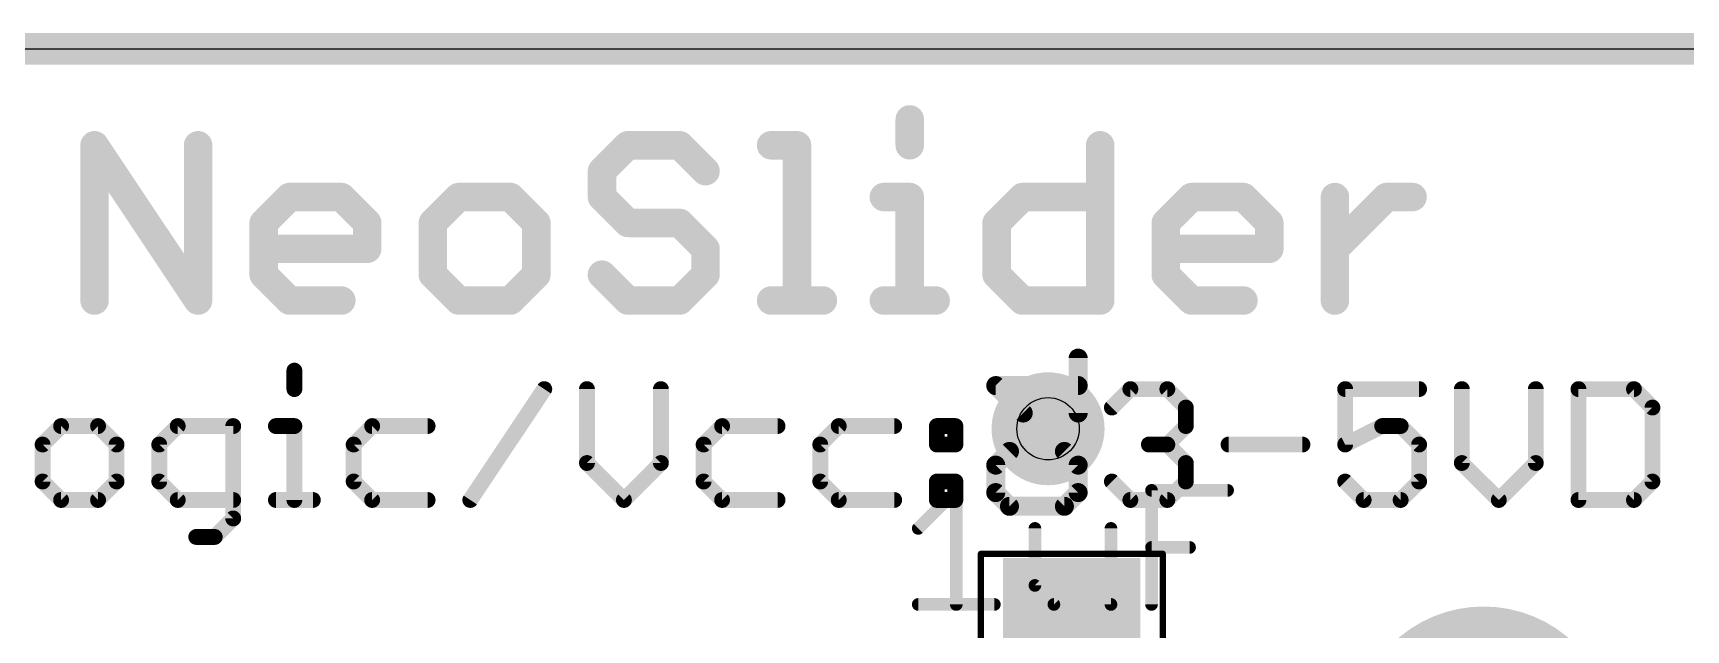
# Model space of a CAD drawing. Extents: x -44.9 to 38.2, y -10.9 to 10.9.
# Drawn here: x -35.32 to -22.06, y 6.13 to 10.92 of the extents above; entities that cross this region are included whole.
import ezdxf

# ---------------------------------------------------------------- set-up
doc = ezdxf.new("R2010")
doc.units = 0
for name, color, linetype in [('1', 12, 'CONTINUOUS'), ('16', 5, 'CONTINUOUS'), ('18', 110, 'CONTINUOUS'), ('20', 53, 'CONTINUOUS'), ('21', 40, 'CONTINUOUS'), ('25', 253, 'CONTINUOUS'), ('27', 4, 'CONTINUOUS'), ('29', 253, 'CONTINUOUS'), ('31', 253, 'CONTINUOUS'), ('39', 12, 'CONTINUOUS'), ('44', 253, 'CONTINUOUS')]:
    doc.layers.add(name, color=color, linetype=linetype)

# ---------------------------------------------------------------- blocks, each defined once
blk = doc.blocks.new('RECT')
blk.add_solid([(-0.5, -0.5), (0.5, -0.5), (-0.5, 0.5), (0.5, 0.5)])
blk = doc.blocks.new('ROUNDV')
at = {"const_width": 0.5}
blk.add_lwpolyline([(0, -0.25, 1), (0, 0.25, 1), (0, -0.25)], format="xyb", dxfattribs=at)

msp = doc.modelspace()

# ---------------------------------------------------------------- linework, layer by layer
at = {"layer": '1', "const_width": 0.254}
msp.add_lwpolyline([(-38.1, 10.795), (38.1, 10.795)], dxfattribs=at)
at = {"layer": '16', "const_width": 0.254}
msp.add_lwpolyline([(-38.1, 10.795), (38.1, 10.795)], dxfattribs=at)
at = {"layer": '20'}
msp.add_line((-35.56, 10.795), (35.56, 10.795), dxfattribs=at)
at = {"layer": '21'}
for points, const_width in [([(-28.2873, 10.229), (-28.2873, 10.0214)], 0.2286), ([(-34.8253, 8.7757), (-34.8253, 10.0214)], 0.2286), ([(-34.8253, 10.0214), (-33.9948, 8.7757)], 0.2286), ([(-33.9948, 8.7757), (-33.9948, 10.0214)], 0.2286), ([(-30.5481, 10.0214), (-30.7557, 9.8138)], 0.2286), ([(-30.1329, 10.0214), (-30.5481, 10.0214)], 0.2286), ([(-29.9253, 9.8138), (-30.1329, 10.0214)], 0.2286), ([(-29.3992, 10.0214), (-29.1916, 10.0214)], 0.2286), ([(-29.1916, 10.0214), (-29.1916, 8.7757)], 0.2286), ([(-26.7601, 10.0214), (-26.7601, 8.7757)], 0.2286), ([(-30.7557, 9.8138), (-30.7557, 9.6061)], 0.2286), ([(-33.4688, 9.3985), (-33.2611, 9.6061)], 0.2286), ([(-33.2611, 9.6061), (-32.8459, 9.6061)], 0.2286), ([(-32.8459, 9.6061), (-32.6383, 9.3985)], 0.2286), ([(-31.9046, 9.6061), (-32.1122, 9.3985)], 0.2286), ([(-31.4894, 9.6061), (-31.9046, 9.6061)], 0.2286), ([(-31.2818, 9.3985), (-31.4894, 9.6061)], 0.2286), ([(-30.7557, 9.6061), (-30.5481, 9.3985)], 0.2286), ([(-28.4949, 9.6061), (-28.2873, 9.6061)], 0.2286), ([(-28.2873, 9.6061), (-28.2873, 8.7757)], 0.2286), ([(-27.5906, 9.3985), (-27.383, 9.6061)], 0.2286), ([(-27.383, 9.6061), (-26.7601, 9.6061)], 0.2286), ([(-26.2341, 9.3985), (-26.0265, 9.6061)], 0.2286), ([(-26.0265, 9.6061), (-25.6112, 9.6061)], 0.2286), ([(-25.6112, 9.6061), (-25.4036, 9.3985)], 0.2286), ([(-24.8776, 8.7757), (-24.8776, 9.6061)], 0.2286), ([(-24.8776, 9.1909), (-24.4623, 9.6061)], 0.2286), ([(-24.4623, 9.6061), (-24.2547, 9.6061)], 0.2286), ([(-33.4688, 8.9833), (-33.4688, 9.3985)], 0.2286), ([(-32.6383, 9.3985), (-32.6383, 9.1909)], 0.2286), ([(-32.1122, 9.3985), (-32.1122, 8.9833)], 0.2286), ([(-31.2818, 8.9833), (-31.2818, 9.3985)], 0.2286), ([(-30.5481, 9.3985), (-30.1329, 9.3985)], 0.2286), ([(-30.1329, 9.3985), (-29.9253, 9.1909)], 0.2286), ([(-27.5906, 8.9833), (-27.5906, 9.3985)], 0.2286), ([(-26.2341, 8.9833), (-26.2341, 9.3985)], 0.2286), ([(-25.4036, 9.3985), (-25.4036, 9.1909)], 0.2286), ([(-32.6383, 9.1909), (-33.4688, 9.1909)], 0.2286), ([(-29.9253, 9.1909), (-29.9253, 8.9833)], 0.2286), ([(-25.4036, 9.1909), (-26.2341, 9.1909)], 0.2286), ([(-33.2611, 8.7757), (-33.4688, 8.9833)], 0.2286), ([(-32.1122, 8.9833), (-31.9046, 8.7757)], 0.2286), ([(-31.4894, 8.7757), (-31.2818, 8.9833)], 0.2286), ([(-30.5481, 8.7757), (-30.7557, 8.9833)], 0.2286), ([(-29.9253, 8.9833), (-30.1329, 8.7757)], 0.2286), ([(-27.383, 8.7757), (-27.5906, 8.9833)], 0.2286), ([(-26.0265, 8.7757), (-26.2341, 8.9833)], 0.2286), ([(-32.8459, 8.7757), (-33.2611, 8.7757)], 0.2286), ([(-31.9046, 8.7757), (-31.4894, 8.7757)], 0.2286), ([(-30.1329, 8.7757), (-30.5481, 8.7757)], 0.2286), ([(-29.3992, 8.7757), (-28.984, 8.7757)], 0.2286), ([(-28.4949, 8.7757), (-28.0797, 8.7757)], 0.2286), ([(-26.7601, 8.7757), (-27.383, 8.7757)], 0.2286), ([(-25.6112, 8.7757), (-26.0265, 8.7757)], 0.2286), ([(-33.2225, 8.2136), (-33.2225, 8.0653)], 0.127), ([(-31.8116, 7.1755), (-31.2184, 8.0653)], 0.127), ([(-30.8761, 8.0653), (-30.8761, 7.4721)], 0.127), ([(-30.2829, 7.4721), (-30.2829, 8.0653)], 0.127), ([(-26.6663, 7.917), (-26.518, 8.0653)], 0.127), ([(-26.518, 8.0653), (-26.2214, 8.0653)], 0.127), ([(-26.2214, 8.0653), (-26.0731, 7.917)], 0.127), ([(-24.202, 8.0653), (-24.7952, 8.0653)], 0.127), ([(-24.7952, 8.0653), (-24.7952, 7.6204)], 0.127), ([(-23.8597, 8.0653), (-23.8597, 7.4721)], 0.127), ([(-23.2665, 7.4721), (-23.2665, 8.0653)], 0.127), ([(-22.9242, 8.0653), (-22.9242, 7.1755)], 0.127), ([(-22.4793, 8.0653), (-22.9242, 8.0653)], 0.127), ([(-22.331, 7.917), (-22.4793, 8.0653)], 0.127), ([(-26.0731, 7.917), (-26.0731, 7.7687)], 0.127), ([(-22.331, 7.3238), (-22.331, 7.917)], 0.127), ([(-35.0935, 7.7687), (-35.2418, 7.6204)], 0.127), ([(-34.797, 7.7687), (-35.0935, 7.7687)], 0.127), ([(-34.6487, 7.6204), (-34.797, 7.7687)], 0.127), ([(-34.158, 7.7687), (-34.3063, 7.6204)], 0.127), ([(-33.7131, 7.7687), (-34.158, 7.7687)], 0.127), ([(-33.7131, 7.0272), (-33.7131, 7.7687)], 0.127), ([(-33.3708, 7.7687), (-33.2225, 7.7687)], 0.127), ([(-33.2225, 7.7687), (-33.2225, 7.1755)], 0.127), ([(-32.5988, 7.7687), (-32.7471, 7.6204)], 0.127), ([(-32.154, 7.7687), (-32.5988, 7.7687)], 0.127), ([(-29.7923, 7.7687), (-29.9406, 7.6204)], 0.127), ([(-29.3474, 7.7687), (-29.7923, 7.7687)], 0.127), ([(-28.8568, 7.7687), (-29.005, 7.6204)], 0.127), ([(-28.4119, 7.7687), (-28.8568, 7.7687)], 0.127), ([(-28.0695, 7.7687), (-27.9212, 7.7687)], 0.127), ([(-28.0695, 7.6204), (-28.0695, 7.7687)], 0.127), ([(-27.9212, 7.7687), (-27.9212, 7.6204)], 0.127), ([(-26.0731, 7.7687), (-26.2214, 7.6204)], 0.127), ([(-24.7952, 7.6204), (-24.4986, 7.7687)], 0.127), ([(-24.4986, 7.7687), (-24.3503, 7.7687)], 0.127), ([(-24.3503, 7.7687), (-24.202, 7.6204)], 0.127), ([(-35.2418, 7.6204), (-35.2418, 7.3238)], 0.127), ([(-34.6487, 7.3238), (-34.6487, 7.6204)], 0.127), ([(-34.3063, 7.6204), (-34.3063, 7.3238)], 0.127), ([(-32.7471, 7.6204), (-32.7471, 7.3238)], 0.127), ([(-29.9406, 7.6204), (-29.9406, 7.3238)], 0.127), ([(-29.005, 7.6204), (-29.005, 7.3238)], 0.127), ([(-27.9212, 7.6204), (-28.0695, 7.6204)], 0.127), ([(-26.2214, 7.6204), (-26.3697, 7.6204)], 0.127), ([(-26.2214, 7.6204), (-26.0731, 7.4721)], 0.127), ([(-25.7307, 7.6204), (-25.1376, 7.6204)], 0.127), ([(-24.202, 7.6204), (-24.202, 7.3238)], 0.127), ([(-30.8761, 7.4721), (-30.5795, 7.1755)], 0.127), ([(-30.5795, 7.1755), (-30.2829, 7.4721)], 0.127), ([(-26.0731, 7.4721), (-26.0731, 7.3238)], 0.127), ([(-23.8597, 7.4721), (-23.5631, 7.1755)], 0.127), ([(-23.5631, 7.1755), (-23.2665, 7.4721)], 0.127), ([(-35.2418, 7.3238), (-35.0935, 7.1755)], 0.127), ([(-34.797, 7.1755), (-34.6487, 7.3238)], 0.127), ([(-34.3063, 7.3238), (-34.158, 7.1755)], 0.127), ([(-32.7471, 7.3238), (-32.5988, 7.1755)], 0.127), ([(-29.9406, 7.3238), (-29.7923, 7.1755)], 0.127), ([(-29.005, 7.3238), (-28.8568, 7.1755)], 0.127), ([(-28.0695, 7.3238), (-27.9212, 7.3238)], 0.127), ([(-28.0695, 7.1755), (-28.0695, 7.3238)], 0.127), ([(-27.9212, 7.3238), (-27.9212, 7.1755)], 0.127), ([(-26.518, 7.1755), (-26.6663, 7.3238)], 0.127), ([(-26.0731, 7.3238), (-26.2214, 7.1755)], 0.127), ([(-24.6469, 7.1755), (-24.7952, 7.3238)], 0.127), ([(-24.202, 7.3238), (-24.3503, 7.1755)], 0.127), ([(-22.4793, 7.1755), (-22.331, 7.3238)], 0.127), ([(-35.0935, 7.1755), (-34.797, 7.1755)], 0.127), ([(-34.158, 7.1755), (-33.7131, 7.1755)], 0.127), ([(-33.3708, 7.1755), (-33.0742, 7.1755)], 0.127), ([(-32.5988, 7.1755), (-32.154, 7.1755)], 0.127), ([(-29.7923, 7.1755), (-29.3474, 7.1755)], 0.127), ([(-28.8568, 7.1755), (-28.4119, 7.1755)], 0.127), ([(-27.9212, 7.1755), (-28.0695, 7.1755)], 0.127), ([(-26.2214, 7.1755), (-26.518, 7.1755)], 0.127), ([(-24.3503, 7.1755), (-24.6469, 7.1755)], 0.127), ([(-22.9242, 7.1755), (-22.4793, 7.1755)], 0.127), ([(-33.8614, 6.8789), (-33.7131, 7.0272)], 0.127), ([(-34.0097, 6.8789), (-33.8614, 6.8789)], 0.127)]:
    msp.add_lwpolyline(points, dxfattribs=dict(at, const_width=const_width))
for points, const_width in [([(-28.2301, 10.229, 1), (-28.3444, 10.229)], 0.1143), ([(-34.7681, 10.0214, 1), (-34.8824, 10.0214)], 0.1143), ([(-34.7777, 10.0531, 1), (-34.8728, 9.9897)], 0.1143), ([(-33.9377, 10.0214, 1), (-34.052, 10.0214)], 0.1143), ([(-30.5481, 10.0785, 1), (-30.5481, 9.9642)], 0.1143), ([(-30.5077, 9.981, 1), (-30.5885, 10.0618)], 0.1143), ([(-30.0925, 10.0618, 1), (-30.1733, 9.981)], 0.1143), ([(-30.1329, 9.9642, 1), (-30.1329, 10.0785)], 0.1143), ([(-29.3992, 10.0785, 1), (-29.3992, 9.9642)], 0.1143), ([(-29.1345, 10.0214, 1), (-29.2488, 10.0214)], 0.1143), ([(-29.1916, 9.9642, 1), (-29.1916, 10.0785)], 0.1143), ([(-28.3444, 10.0214, 1), (-28.2301, 10.0214)], 0.1143), ([(-26.703, 10.0214, 1), (-26.8173, 10.0214)], 0.1143), ([(-30.7962, 9.8542, 1), (-30.7153, 9.7733)], 0.1143), ([(-30.6986, 9.8138, 1), (-30.8129, 9.8138)], 0.1143), ([(-29.9657, 9.7733, 1), (-29.8849, 9.8542)], 0.1143), ([(-33.2611, 9.6633, 1), (-33.2611, 9.549)], 0.1143), ([(-33.2207, 9.5657, 1), (-33.3016, 9.6466)], 0.1143), ([(-32.8055, 9.6466, 1), (-32.8863, 9.5657)], 0.1143), ([(-32.8459, 9.549, 1), (-32.8459, 9.6633)], 0.1143), ([(-31.9046, 9.6633, 1), (-31.9046, 9.549)], 0.1143), ([(-31.8642, 9.5657, 1), (-31.945, 9.6466)], 0.1143), ([(-31.449, 9.6466, 1), (-31.5298, 9.5657)], 0.1143), ([(-31.4894, 9.549, 1), (-31.4894, 9.6633)], 0.1143), ([(-30.7153, 9.6466, 1), (-30.7962, 9.5657)], 0.1143), ([(-28.4949, 9.6633, 1), (-28.4949, 9.549)], 0.1143), ([(-28.2301, 9.6061, 1), (-28.3444, 9.6061)], 0.1143), ([(-28.2873, 9.549, 1), (-28.2873, 9.6633)], 0.1143), ([(-27.383, 9.6633, 1), (-27.383, 9.549)], 0.1143), ([(-27.3426, 9.5657, 1), (-27.4234, 9.6466)], 0.1143), ([(-26.7601, 9.549, 1), (-26.7601, 9.6633)], 0.1143), ([(-26.0265, 9.6633, 1), (-26.0265, 9.549)], 0.1143), ([(-25.986, 9.5657, 1), (-26.0669, 9.6466)], 0.1143), ([(-25.5708, 9.6466, 1), (-25.6516, 9.5657)], 0.1143), ([(-25.6112, 9.549, 1), (-25.6112, 9.6633)], 0.1143), ([(-24.8204, 9.6061, 1), (-24.9347, 9.6061)], 0.1143), ([(-24.4623, 9.6633, 1), (-24.4623, 9.549)], 0.1143), ([(-24.4219, 9.5657, 1), (-24.5028, 9.6466)], 0.1143), ([(-24.2547, 9.549, 1), (-24.2547, 9.6633)], 0.1143), ([(-30.8129, 9.6061, 1), (-30.6986, 9.6061)], 0.1143), ([(-33.4116, 9.3985, 1), (-33.5259, 9.3985)], 0.1143), ([(-33.5092, 9.4389, 1), (-33.4283, 9.3581)], 0.1143), ([(-32.5812, 9.3985, 1), (-32.6955, 9.3985)], 0.1143), ([(-32.6787, 9.3581, 1), (-32.5979, 9.4389)], 0.1143), ([(-32.0551, 9.3985, 1), (-32.1694, 9.3985)], 0.1143), ([(-32.1527, 9.4389, 1), (-32.0718, 9.3581)], 0.1143), ([(-31.2247, 9.3985, 1), (-31.339, 9.3985)], 0.1143), ([(-31.3222, 9.3581, 1), (-31.2414, 9.4389)], 0.1143), ([(-30.5481, 9.4557, 1), (-30.5481, 9.3414)], 0.1143), ([(-30.5885, 9.3581, 1), (-30.5077, 9.4389)], 0.1143), ([(-30.0925, 9.4389, 1), (-30.1733, 9.3581)], 0.1143), ([(-30.1329, 9.3414, 1), (-30.1329, 9.4557)], 0.1143), ([(-27.5334, 9.3985, 1), (-27.6477, 9.3985)], 0.1143), ([(-27.631, 9.4389, 1), (-27.5502, 9.3581)], 0.1143), ([(-26.2745, 9.4389, 1), (-26.1937, 9.3581)], 0.1143), ([(-26.1769, 9.3985, 1), (-26.2912, 9.3985)], 0.1143), ([(-25.3465, 9.3985, 1), (-25.4608, 9.3985)], 0.1143), ([(-25.444, 9.3581, 1), (-25.3632, 9.4389)], 0.1143), ([(-33.4688, 9.2481, 1), (-33.4688, 9.1338)], 0.1143), ([(-32.6383, 9.1338, 1), (-32.6383, 9.2481)], 0.1143), ([(-29.8682, 9.1909, 1), (-29.9825, 9.1909)], 0.1143), ([(-29.9657, 9.1505, 1), (-29.8849, 9.2313)], 0.1143), ([(-26.2341, 9.2481, 1), (-26.2341, 9.1338)], 0.1143), ([(-25.4036, 9.1338, 1), (-25.4036, 9.2481)], 0.1143), ([(-24.918, 9.2313, 1), (-24.8372, 9.1505)], 0.1143), ([(-32.6955, 9.1909, 1), (-32.5812, 9.1909)], 0.1143), ([(-25.4608, 9.1909, 1), (-25.3465, 9.1909)], 0.1143), ([(-33.4283, 9.0237, 1), (-33.5092, 8.9429)], 0.1143), ([(-33.5259, 8.9833, 1), (-33.4116, 8.9833)], 0.1143), ([(-32.0718, 9.0237, 1), (-32.1527, 8.9429)], 0.1143), ([(-32.1694, 8.9833, 1), (-32.0551, 8.9833)], 0.1143), ([(-31.339, 8.9833, 1), (-31.2247, 8.9833)], 0.1143), ([(-31.2414, 8.9429, 1), (-31.3222, 9.0237)], 0.1143), ([(-30.7153, 9.0237, 1), (-30.7962, 8.9429)], 0.1143), ([(-29.9825, 8.9833, 1), (-29.8682, 8.9833)], 0.1143), ([(-29.8849, 8.9429, 1), (-29.9657, 9.0237)], 0.1143), ([(-27.5502, 9.0237, 1), (-27.631, 8.9429)], 0.1143), ([(-27.6477, 8.9833, 1), (-27.5334, 8.9833)], 0.1143), ([(-26.1937, 9.0237, 1), (-26.2745, 8.9429)], 0.1143), ([(-26.2912, 8.9833, 1), (-26.1769, 8.9833)], 0.1143), ([(-33.2611, 8.8329, 1), (-33.2611, 8.7186)], 0.1143), ([(-32.8459, 8.7186, 1), (-32.8459, 8.8329)], 0.1143), ([(-31.9046, 8.8329, 1), (-31.9046, 8.7186)], 0.1143), ([(-31.4894, 8.7186, 1), (-31.4894, 8.8329)], 0.1143), ([(-30.5481, 8.8329, 1), (-30.5481, 8.7186)], 0.1143), ([(-30.1329, 8.7186, 1), (-30.1329, 8.8329)], 0.1143), ([(-29.3992, 8.8329, 1), (-29.3992, 8.7186)], 0.1143), ([(-28.984, 8.7186, 1), (-28.984, 8.8329)], 0.1143), ([(-28.4949, 8.8329, 1), (-28.4949, 8.7186)], 0.1143), ([(-28.0797, 8.7186, 1), (-28.0797, 8.8329)], 0.1143), ([(-27.383, 8.8329, 1), (-27.383, 8.7186)], 0.1143), ([(-26.7601, 8.7186, 1), (-26.7601, 8.8329)], 0.1143), ([(-26.0265, 8.8329, 1), (-26.0265, 8.7186)], 0.1143), ([(-25.6112, 8.7186, 1), (-25.6112, 8.8329)], 0.1143), ([(-34.8824, 8.7757, 1), (-34.7681, 8.7757)], 0.1143), ([(-34.052, 8.7757, 1), (-33.9377, 8.7757)], 0.1143), ([(-34.0424, 8.744, 1), (-33.9473, 8.8074)], 0.1143), ([(-33.3016, 8.7353, 1), (-33.2207, 8.8161)], 0.1143), ([(-31.945, 8.7353, 1), (-31.8642, 8.8161)], 0.1143), ([(-31.5298, 8.8161, 1), (-31.449, 8.7353)], 0.1143), ([(-30.5885, 8.7353, 1), (-30.5077, 8.8161)], 0.1143), ([(-30.1733, 8.8161, 1), (-30.0925, 8.7353)], 0.1143), ([(-29.2488, 8.7757, 1), (-29.1345, 8.7757)], 0.1143), ([(-28.3444, 8.7757, 1), (-28.2301, 8.7757)], 0.1143), ([(-27.4234, 8.7353, 1), (-27.3426, 8.8161)], 0.1143), ([(-26.8173, 8.7757, 1), (-26.703, 8.7757)], 0.1143), ([(-26.0669, 8.7353, 1), (-25.986, 8.8161)], 0.1143), ([(-24.9347, 8.7757, 1), (-24.8204, 8.7757)], 0.1143), ([(-33.1908, 8.2136, 1), (-33.2543, 8.2136)], 0.0635), ([(-33.2543, 8.0653, 1), (-33.1908, 8.0653)], 0.0635), ([(-31.192, 8.0476, 1), (-31.2448, 8.0829)], 0.0635), ([(-30.8443, 8.0653, 1), (-30.9078, 8.0653)], 0.0635), ([(-30.2512, 8.0653, 1), (-30.3147, 8.0653)], 0.0635), ([(-26.518, 8.097, 1), (-26.518, 8.0335)], 0.0635), ([(-26.4955, 8.0428, 1), (-26.5404, 8.0877)], 0.0635), ([(-26.1989, 8.0877, 1), (-26.2438, 8.0428)], 0.0635), ([(-26.2214, 8.0335, 1), (-26.2214, 8.097)], 0.0635), ([(-24.7635, 8.0653, 1), (-24.827, 8.0653)], 0.0635), ([(-24.7952, 8.097, 1), (-24.7952, 8.0335)], 0.0635), ([(-24.202, 8.0335, 1), (-24.202, 8.097)], 0.0635), ([(-23.8279, 8.0653, 1), (-23.8914, 8.0653)], 0.0635), ([(-23.2348, 8.0653, 1), (-23.2983, 8.0653)], 0.0635), ([(-22.9242, 8.097, 1), (-22.9242, 8.0335)], 0.0635), ([(-22.8924, 8.0653, 1), (-22.9559, 8.0653)], 0.0635), ([(-22.4568, 8.0877, 1), (-22.5017, 8.0428)], 0.0635), ([(-22.4793, 8.0335, 1), (-22.4793, 8.097)], 0.0635), ([(-26.6887, 7.9394, 1), (-26.6438, 7.8945)], 0.0635), ([(-26.0413, 7.917, 1), (-26.1048, 7.917)], 0.0635), ([(-26.0955, 7.8945, 1), (-26.0506, 7.9394)], 0.0635), ([(-22.2993, 7.917, 1), (-22.3628, 7.917)], 0.0635), ([(-22.3535, 7.8945, 1), (-22.3086, 7.9394)], 0.0635), ([(-35.0935, 7.8004, 1), (-35.0935, 7.7369)], 0.0635), ([(-35.0711, 7.7462, 1), (-35.116, 7.7911)], 0.0635), ([(-34.7745, 7.7911, 1), (-34.8194, 7.7462)], 0.0635), ([(-34.797, 7.7369, 1), (-34.797, 7.8004)], 0.0635), ([(-34.158, 7.8004, 1), (-34.158, 7.7369)], 0.0635), ([(-34.1356, 7.7462, 1), (-34.1805, 7.7911)], 0.0635), ([(-33.6814, 7.7687, 1), (-33.7449, 7.7687)], 0.0635), ([(-33.7131, 7.7369, 1), (-33.7131, 7.8004)], 0.0635), ([(-33.3708, 7.8004, 1), (-33.3708, 7.7369)], 0.0635), ([(-33.1908, 7.7687, 1), (-33.2543, 7.7687)], 0.0635), ([(-33.2225, 7.7369, 1), (-33.2225, 7.8004)], 0.0635), ([(-32.5988, 7.8004, 1), (-32.5988, 7.7369)], 0.0635), ([(-32.5764, 7.7462, 1), (-32.6213, 7.7911)], 0.0635), ([(-32.154, 7.7369, 1), (-32.154, 7.8004)], 0.0635), ([(-29.7923, 7.8004, 1), (-29.7923, 7.7369)], 0.0635), ([(-29.7698, 7.7462, 1), (-29.8147, 7.7911)], 0.0635), ([(-29.3474, 7.7369, 1), (-29.3474, 7.8004)], 0.0635), ([(-28.8568, 7.8004, 1), (-28.8568, 7.7369)], 0.0635), ([(-28.8343, 7.7462, 1), (-28.8792, 7.7911)], 0.0635), ([(-28.4119, 7.7369, 1), (-28.4119, 7.8004)], 0.0635), ([(-28.0378, 7.7687, 1), (-28.1013, 7.7687)], 0.0635), ([(-28.0695, 7.8004, 1), (-28.0695, 7.7369)], 0.0635), ([(-27.8895, 7.7687, 1), (-27.953, 7.7687)], 0.0635), ([(-27.9212, 7.7369, 1), (-27.9212, 7.8004)], 0.0635), ([(-26.0506, 7.7462, 1), (-26.0955, 7.7911)], 0.0635), ([(-24.4986, 7.8004, 1), (-24.4986, 7.7369)], 0.0635), ([(-24.4844, 7.7403, 1), (-24.5128, 7.7971)], 0.0635), ([(-24.3279, 7.7911, 1), (-24.3728, 7.7462)], 0.0635), ([(-24.3503, 7.7369, 1), (-24.3503, 7.8004)], 0.0635), ([(-26.1048, 7.7687, 1), (-26.0413, 7.7687)], 0.0635), ([(-35.2101, 7.6204, 1), (-35.2736, 7.6204)], 0.0635), ([(-35.2643, 7.6428, 1), (-35.2194, 7.5979)], 0.0635), ([(-34.6169, 7.6204, 1), (-34.6804, 7.6204)], 0.0635), ([(-34.6711, 7.5979, 1), (-34.6262, 7.6428)], 0.0635), ([(-34.2746, 7.6204, 1), (-34.3381, 7.6204)], 0.0635), ([(-34.3288, 7.6428, 1), (-34.2839, 7.5979)], 0.0635), ([(-32.7154, 7.6204, 1), (-32.7789, 7.6204)], 0.0635), ([(-32.7696, 7.6428, 1), (-32.7247, 7.5979)], 0.0635), ([(-29.9088, 7.6204, 1), (-29.9723, 7.6204)], 0.0635), ([(-29.963, 7.6428, 1), (-29.9181, 7.5979)], 0.0635), ([(-28.9733, 7.6204, 1), (-29.0368, 7.6204)], 0.0635), ([(-29.0275, 7.6428, 1), (-28.9826, 7.5979)], 0.0635), ([(-28.0695, 7.6521, 1), (-28.0695, 7.5886)], 0.0635), ([(-28.1013, 7.6204, 1), (-28.0378, 7.6204)], 0.0635), ([(-27.953, 7.6204, 1), (-27.8895, 7.6204)], 0.0635), ([(-27.9212, 7.5886, 1), (-27.9212, 7.6521)], 0.0635), ([(-26.3697, 7.6521, 1), (-26.3697, 7.5886)], 0.0635), ([(-26.1989, 7.6428, 1), (-26.2438, 7.5979)], 0.0635), ([(-26.2438, 7.6428, 1), (-26.1989, 7.5979)], 0.0635), ([(-26.2214, 7.5886, 1), (-26.2214, 7.6521)], 0.0635), ([(-25.7307, 7.6521, 1), (-25.7307, 7.5886)], 0.0635), ([(-25.1376, 7.5886, 1), (-25.1376, 7.6521)], 0.0635), ([(-24.827, 7.6204, 1), (-24.7635, 7.6204)], 0.0635), ([(-24.8094, 7.6488, 1), (-24.781, 7.592)], 0.0635), ([(-24.1703, 7.6204, 1), (-24.2338, 7.6204)], 0.0635), ([(-24.2245, 7.5979, 1), (-24.1796, 7.6428)], 0.0635), ([(-30.9078, 7.4721, 1), (-30.8443, 7.4721)], 0.0635), ([(-30.8536, 7.4945, 1), (-30.8985, 7.4496)], 0.0635), ([(-30.3147, 7.4721, 1), (-30.2512, 7.4721)], 0.0635), ([(-30.2605, 7.4496, 1), (-30.3054, 7.4945)], 0.0635), ([(-26.0413, 7.4721, 1), (-26.1048, 7.4721)], 0.0635), ([(-26.0955, 7.4496, 1), (-26.0506, 7.4945)], 0.0635), ([(-23.8914, 7.4721, 1), (-23.8279, 7.4721)], 0.0635), ([(-23.8372, 7.4945, 1), (-23.8821, 7.4496)], 0.0635), ([(-23.2983, 7.4721, 1), (-23.2348, 7.4721)], 0.0635), ([(-23.2441, 7.4496, 1), (-23.289, 7.4945)], 0.0635), ([(-35.2736, 7.3238, 1), (-35.2101, 7.3238)], 0.0635), ([(-35.2194, 7.3462, 1), (-35.2643, 7.3013)], 0.0635), ([(-34.6804, 7.3238, 1), (-34.6169, 7.3238)], 0.0635), ([(-34.6262, 7.3013, 1), (-34.6711, 7.3462)], 0.0635), ([(-34.2839, 7.3462, 1), (-34.3288, 7.3013)], 0.0635), ([(-34.3381, 7.3238, 1), (-34.2746, 7.3238)], 0.0635), ([(-32.7789, 7.3238, 1), (-32.7154, 7.3238)], 0.0635), ([(-32.7247, 7.3462, 1), (-32.7696, 7.3013)], 0.0635), ([(-29.9723, 7.3238, 1), (-29.9088, 7.3238)], 0.0635), ([(-29.9181, 7.3462, 1), (-29.963, 7.3013)], 0.0635), ([(-28.9826, 7.3462, 1), (-29.0275, 7.3013)], 0.0635), ([(-29.0368, 7.3238, 1), (-28.9733, 7.3238)], 0.0635), ([(-28.0695, 7.3555, 1), (-28.0695, 7.292)], 0.0635), ([(-28.0378, 7.3238, 1), (-28.1013, 7.3238)], 0.0635), ([(-27.8895, 7.3238, 1), (-27.953, 7.3238)], 0.0635), ([(-27.9212, 7.292, 1), (-27.9212, 7.3555)], 0.0635), ([(-26.6438, 7.3462, 1), (-26.6887, 7.3013)], 0.0635), ([(-26.1048, 7.3238, 1), (-26.0413, 7.3238)], 0.0635), ([(-26.0506, 7.3013, 1), (-26.0955, 7.3462)], 0.0635), ([(-24.7728, 7.3462, 1), (-24.8177, 7.3013)], 0.0635), ([(-24.2338, 7.3238, 1), (-24.1703, 7.3238)], 0.0635), ([(-24.1796, 7.3013, 1), (-24.2245, 7.3462)], 0.0635), ([(-22.3628, 7.3238, 1), (-22.2993, 7.3238)], 0.0635), ([(-22.3086, 7.3013, 1), (-22.3535, 7.3462)], 0.0635), ([(-35.0935, 7.2073, 1), (-35.0935, 7.1438)], 0.0635), ([(-35.116, 7.153, 1), (-35.0711, 7.198)], 0.0635), ([(-34.8194, 7.198, 1), (-34.7745, 7.153)], 0.0635), ([(-34.797, 7.1438, 1), (-34.797, 7.2073)], 0.0635), ([(-34.158, 7.2073, 1), (-34.158, 7.1438)], 0.0635), ([(-34.1805, 7.153, 1), (-34.1356, 7.198)], 0.0635), ([(-33.7131, 7.1438, 1), (-33.7131, 7.2073)], 0.0635), ([(-33.3708, 7.2073, 1), (-33.3708, 7.1438)], 0.0635), ([(-33.2543, 7.1755, 1), (-33.1908, 7.1755)], 0.0635), ([(-33.0742, 7.1438, 1), (-33.0742, 7.2073)], 0.0635), ([(-32.5988, 7.2073, 1), (-32.5988, 7.1438)], 0.0635), ([(-32.6213, 7.153, 1), (-32.5764, 7.198)], 0.0635), ([(-32.154, 7.1438, 1), (-32.154, 7.2073)], 0.0635), ([(-31.838, 7.1931, 1), (-31.7852, 7.1579)], 0.0635), ([(-30.602, 7.198, 1), (-30.557, 7.153)], 0.0635), ([(-30.602, 7.153, 1), (-30.557, 7.198)], 0.0635), ([(-29.7923, 7.2073, 1), (-29.7923, 7.1438)], 0.0635), ([(-29.8147, 7.153, 1), (-29.7698, 7.198)], 0.0635), ([(-29.3474, 7.1438, 1), (-29.3474, 7.2073)], 0.0635), ([(-28.8568, 7.2073, 1), (-28.8568, 7.1438)], 0.0635), ([(-28.8792, 7.153, 1), (-28.8343, 7.198)], 0.0635), ([(-28.4119, 7.1438, 1), (-28.4119, 7.2073)], 0.0635), ([(-28.0695, 7.2073, 1), (-28.0695, 7.1438)], 0.0635), ([(-28.1013, 7.1755, 1), (-28.0378, 7.1755)], 0.0635), ([(-27.953, 7.1755, 1), (-27.8895, 7.1755)], 0.0635), ([(-27.9212, 7.1438, 1), (-27.9212, 7.2073)], 0.0635), ([(-26.518, 7.2073, 1), (-26.518, 7.1438)], 0.0635), ([(-26.5404, 7.153, 1), (-26.4955, 7.198)], 0.0635), ([(-26.2438, 7.198, 1), (-26.1989, 7.153)], 0.0635), ([(-26.2214, 7.1438, 1), (-26.2214, 7.2073)], 0.0635), ([(-24.6469, 7.2073, 1), (-24.6469, 7.1438)], 0.0635), ([(-24.6694, 7.153, 1), (-24.6245, 7.198)], 0.0635), ([(-24.3728, 7.198, 1), (-24.3279, 7.153)], 0.0635), ([(-24.3503, 7.1438, 1), (-24.3503, 7.2073)], 0.0635), ([(-23.5856, 7.198, 1), (-23.5407, 7.153)], 0.0635), ([(-23.5856, 7.153, 1), (-23.5407, 7.198)], 0.0635), ([(-22.9242, 7.2073, 1), (-22.9242, 7.1438)], 0.0635), ([(-22.9559, 7.1755, 1), (-22.8924, 7.1755)], 0.0635), ([(-22.5017, 7.198, 1), (-22.4568, 7.153)], 0.0635), ([(-22.4793, 7.1438, 1), (-22.4793, 7.2073)], 0.0635), ([(-33.7449, 7.0272, 1), (-33.6814, 7.0272)], 0.0635), ([(-33.6907, 7.0048, 1), (-33.7356, 7.0497)], 0.0635), ([(-34.0097, 6.9107, 1), (-34.0097, 6.8472)], 0.0635), ([(-33.8839, 6.9014, 1), (-33.839, 6.8565)], 0.0635), ([(-33.8614, 6.8472, 1), (-33.8614, 6.9107)], 0.0635), ([(-23.6855, 4.3725, 1), (-23.6855, 6.1685, 1), (-23.6855, 4.3725)], 0.3048)]:
    msp.add_lwpolyline(points, format="xyb", dxfattribs=dict(at, const_width=const_width))
at = {"layer": '25', "const_width": 0.1524}
for points in [[(-26.9367, 7.8731), (-26.9367, 8.3138)], [(-27.3773, 7.8731), (-27.5977, 8.0934)], [(-27.5977, 8.0934), (-26.9367, 8.0934)], [(-27.4875, 7.5653), (-27.5977, 7.4552)], [(-26.9367, 7.4552), (-27.0469, 7.5653)], [(-27.5977, 7.4552), (-27.5977, 7.2349)], [(-26.9367, 7.2349), (-26.9367, 7.4552)], [(-27.5977, 7.2349), (-27.4875, 7.1247)], [(-27.0469, 7.1247), (-26.9367, 7.2349)], [(-27.4875, 7.1247), (-27.0469, 7.1247)]]:
    msp.add_lwpolyline(points, dxfattribs=at)
at = {"layer": '25', "const_width": 0.0762}
for points in [[(-26.8986, 8.3138, 1), (-26.9748, 8.3138)], [(-27.5707, 8.1204, 1), (-27.6246, 8.0665)], [(-27.5977, 8.1315, 1), (-27.5977, 8.0553)], [(-26.9367, 8.0553, 1), (-26.9367, 8.1315)], [(-27.4043, 7.8462, 1), (-27.3504, 7.9001)], [(-26.9748, 7.8731, 1), (-26.8986, 7.8731)], [(-27.4606, 7.5384, 1), (-27.5144, 7.5923)], [(-27.0199, 7.5923, 1), (-27.0738, 7.5384)], [(-27.5596, 7.4552, 1), (-27.6358, 7.4552)], [(-27.6246, 7.4821, 1), (-27.5707, 7.4282)], [(-26.8986, 7.4552, 1), (-26.9748, 7.4552)], [(-26.9636, 7.4282, 1), (-26.9098, 7.4821)], [(-27.5707, 7.2618, 1), (-27.6246, 7.2079)], [(-26.9098, 7.2079, 1), (-26.9636, 7.2618)], [(-27.6358, 7.2349, 1), (-27.5596, 7.2349)], [(-27.4875, 7.1628, 1), (-27.4875, 7.0866)], [(-27.5144, 7.0978, 1), (-27.4606, 7.1516)], [(-27.0738, 7.1516, 1), (-27.0199, 7.0978)], [(-27.0469, 7.0866, 1), (-27.0469, 7.1628)], [(-26.9748, 7.2349, 1), (-26.8986, 7.2349)]]:
    msp.add_lwpolyline(points, format="xyb", dxfattribs=at)
at = {"layer": '27', "const_width": 0.1016}
for points in [[(-28.2193, 6.9474), (-27.9142, 7.2525)], [(-27.9142, 7.2525), (-27.9142, 6.3373)], [(-26.3482, 6.3373), (-26.3482, 7.2525)], [(-26.3482, 7.2525), (-25.7381, 7.2525)], [(-27.2837, 6.9474), (-27.2837, 6.4898)], [(-26.6736, 6.3373), (-26.6736, 6.9474)], [(-26.3482, 6.7949), (-26.0432, 6.7949)], [(-27.2837, 6.4898), (-27.1312, 6.3373)], [(-28.2193, 6.3373), (-27.6091, 6.3373)], [(-27.1312, 6.3373), (-26.6736, 6.3373)]]:
    msp.add_lwpolyline(points, dxfattribs=at)
at = {"layer": '27', "const_width": 0.0508}
for points in [[(-27.8888, 7.2525, 1), (-27.9396, 7.2525)], [(-27.8962, 7.2345, 1), (-27.9322, 7.2704)], [(-26.3228, 7.2525, 1), (-26.3736, 7.2525)], [(-26.3482, 7.2779, 1), (-26.3482, 7.2271)], [(-25.7381, 7.2271, 1), (-25.7381, 7.2779)], [(-28.2372, 6.9654, 1), (-28.2013, 6.9295)], [(-27.2583, 6.9474, 1), (-27.3091, 6.9474)], [(-26.6482, 6.9474, 1), (-26.699, 6.9474)], [(-26.3482, 6.8203, 1), (-26.3482, 6.7695)], [(-26.0432, 6.7695, 1), (-26.0432, 6.8203)], [(-27.2658, 6.5078, 1), (-27.3017, 6.4719)], [(-27.3091, 6.4898, 1), (-27.2583, 6.4898)], [(-28.2193, 6.3627, 1), (-28.2193, 6.3119)], [(-27.6091, 6.3119, 1), (-27.6091, 6.3627)], [(-27.1312, 6.3627, 1), (-27.1312, 6.3119)], [(-27.1492, 6.3193, 1), (-27.1132, 6.3553)], [(-26.6736, 6.3119, 1), (-26.6736, 6.3627)], [(-27.9396, 6.3373, 1), (-27.8888, 6.3373)], [(-26.699, 6.3373, 1), (-26.6482, 6.3373)], [(-26.3736, 6.3373, 1), (-26.3228, 6.3373)]]:
    msp.add_lwpolyline(points, format="xyb", dxfattribs=at)
at = {"layer": '39', "const_width": 0.0508}
for points in [[(-27.7165, 3.7975), (-27.7165, 6.7435)], [(-27.7165, 6.7435), (-26.2585, 6.7435)], [(-26.2585, 6.7435), (-26.2585, 3.7975)]]:
    msp.add_lwpolyline(points, dxfattribs=at)
at = {"layer": '39', "const_width": 0.0254}
for points in [[(-27.7038, 6.7435, 1), (-27.7292, 6.7435)], [(-27.7165, 6.7562, 1), (-27.7165, 6.7308)], [(-26.2458, 6.7435, 1), (-26.2712, 6.7435)], [(-26.2585, 6.7308, 1), (-26.2585, 6.7562)]]:
    msp.add_lwpolyline(points, format="xyb", dxfattribs=at)
at = {"layer": '44'}
msp.add_circle((-27.178, 7.747), 0.25, dxfattribs=at)

# ---------------------------------------------------------------- block references
at = {"layer": '1', "xscale": 1.075, "rotation": 90}
msp.add_blockref('RECT', (-26.9875, 6.1205), dxfattribs=at)
at = {"layer": '18', "xscale": 0.9064, "yscale": 0.9064}
msp.add_blockref('ROUNDV', (-27.178, 7.747), dxfattribs=at)
msp.add_blockref('ROUNDV', (-27.178, 7.747), dxfattribs=at)
at = {"layer": '29', "xscale": 1.1766, "yscale": 1.1016, "rotation": 90}
msp.add_blockref('RECT', (-26.9875, 6.1205), dxfattribs=at)
at = {"layer": '31', "xscale": 1.075, "rotation": 90}
msp.add_blockref('RECT', (-26.9875, 6.1205), dxfattribs=at)

doc.saveas('drawing.dxf')
